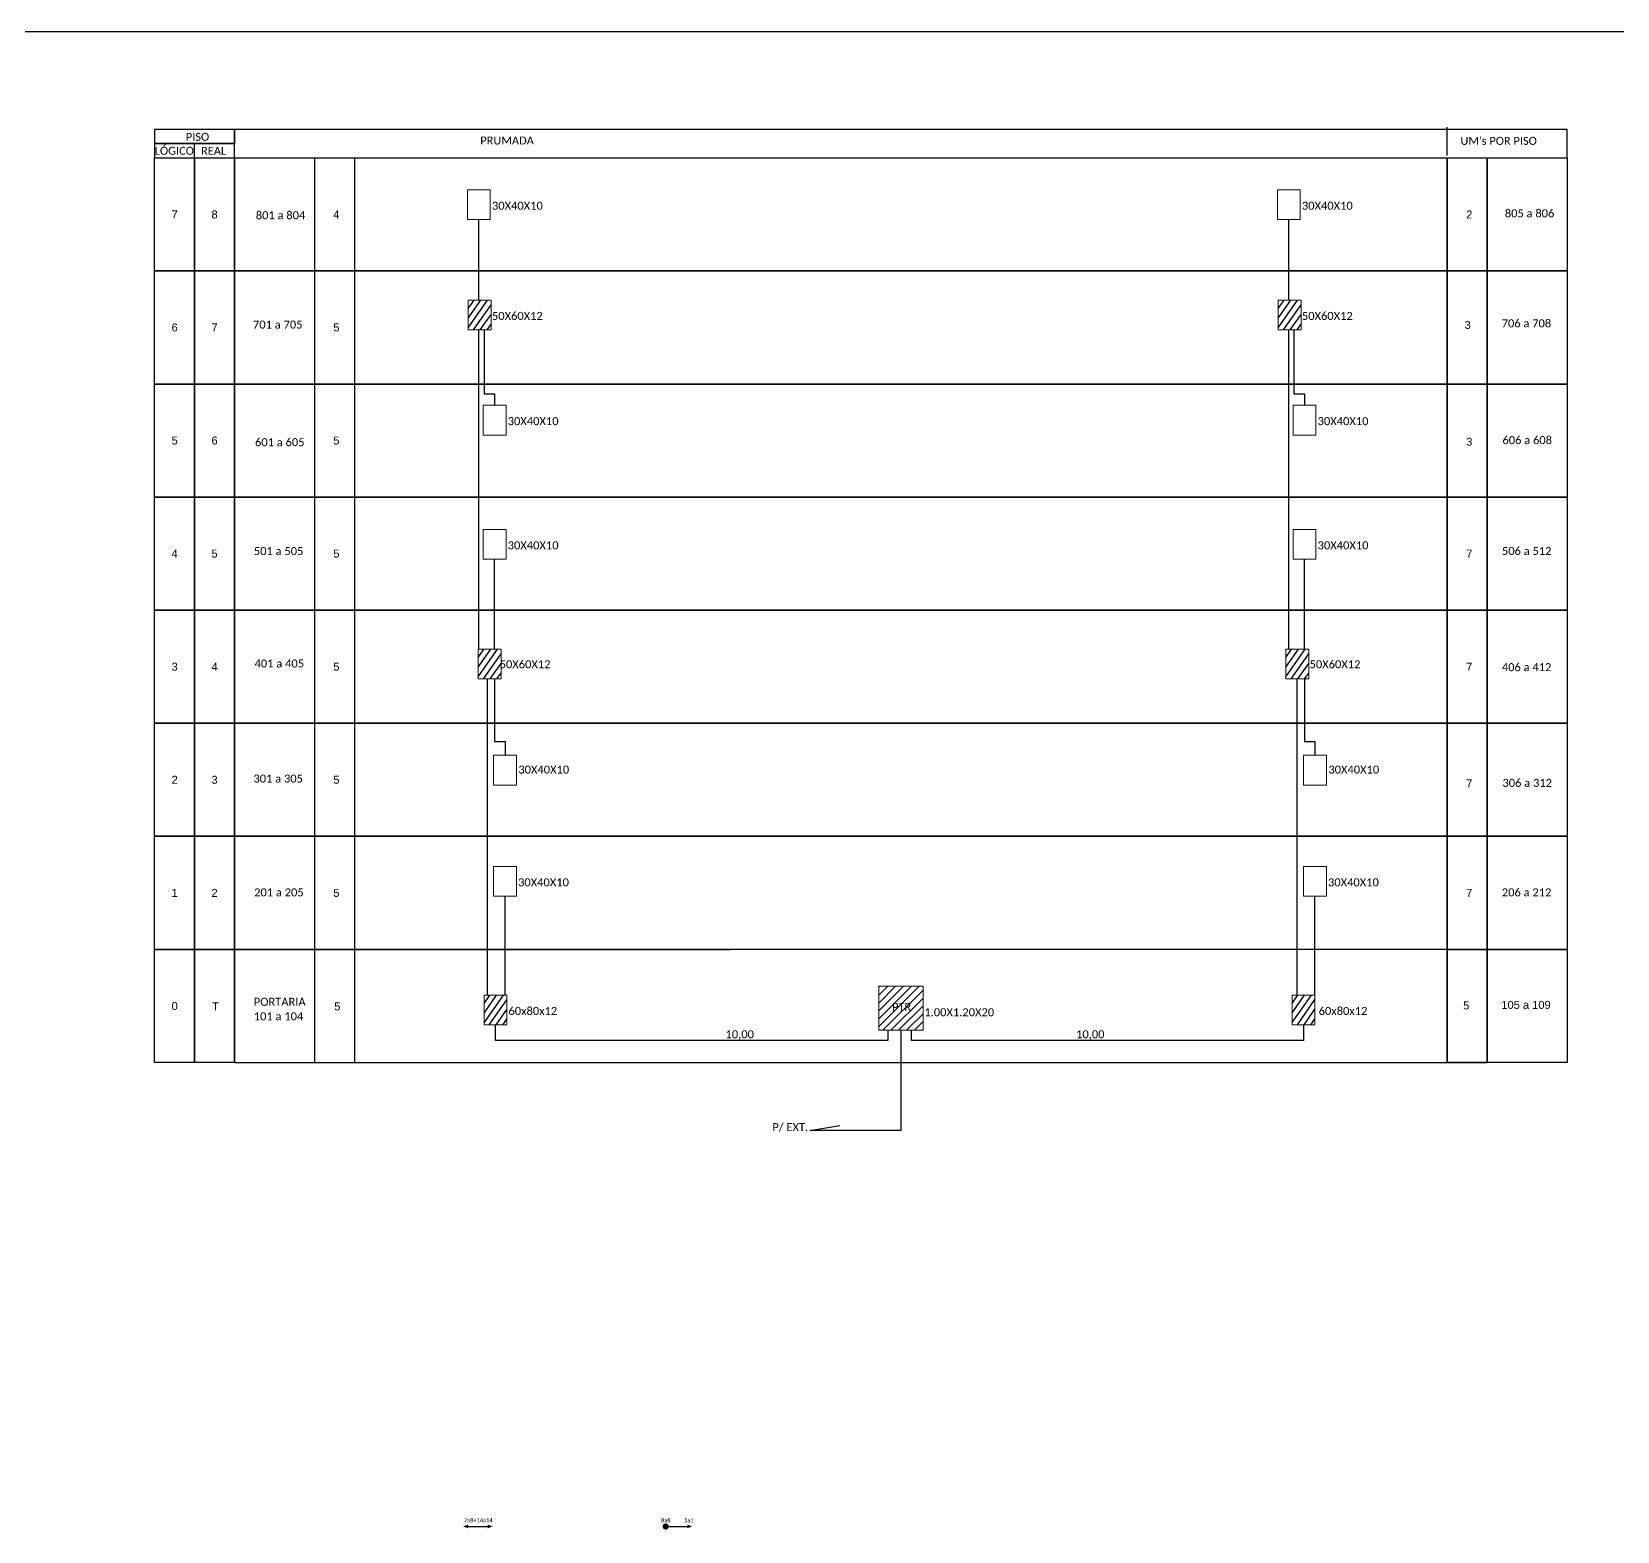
# Model space of a CAD drawing. Header units: metres. Extents: x -0.4 to 58.6, y 1.4 to 43.1.
# Drawn here: x 22.33 to 40.49, y 25.97 to 43.15 of the extents above; entities that cross this region are included whole.
import ezdxf
from ezdxf.enums import TextEntityAlignment as Align

# ---------------------------------------------------------------- set-up
doc = ezdxf.new("R2010")
doc.units = ezdxf.units.M
doc.layers.add('CDOE', color=1, linetype='Continuous')
doc.layers.add('SETA', color=7, linetype='Continuous')
doc.styles.add('ARIAL', font='arial.ttf')
doc.styles.get("Standard").update_dxf_attribs({"font": 'arial.ttf'})
doc.styles.add('WMF-Calibri0', font='calibri.ttf')

msp = doc.modelspace()

# ---------------------------------------------------------------- hatches: boundary and pattern name
at = {"linetype": 'Continuous'}
h = msp.add_hatch(dxfattribs=at)
h.set_pattern_fill('ANSI31', color=1, scale=0.020077, style=0)
h.set_pattern_definition([(45, (-59.307564, -24.336783), (-0.0450746, 0.0450746), [])])
h.paths.add_polyline_path([(32.284, 32.217), (32.03, 32.217), (32.03, 31.71), (32.538, 31.71), (32.538, 32.217)])
h.paths.add_polyline_path([(32.192, 31.923), (32.396, 31.923), (32.396, 32.034), (32.192, 32.034)], flags=24)
at = {"layer": 'CDOE', "linetype": 'Continuous'}
h = msp.add_hatch(dxfattribs=at)
h.set_pattern_fill('ANSI31', color=1, scale=0.02, angle=10, style=0)
h.set_pattern_definition([(55, (-9.844227, 5.15406), (-0.052016155, 0.0364221), [])])
h.paths.add_polyline_path([(27.592, 40.072), (27.33, 40.072), (27.33, 39.731), (27.592, 39.731)])
h.paths.add_polyline_path([(27.589, 39.829), (28.211, 39.829), (28.211, 39.969), (27.589, 39.969)], flags=9)
h = msp.add_hatch(dxfattribs=at)
h.set_pattern_fill('ANSI31', color=1, scale=0.02, angle=10, style=0)
h.set_pattern_definition([(55, (-0.5681, 5.15406), (-0.052016155, 0.0364221), [])])
h.paths.add_polyline_path([(36.868, 40.072), (36.606, 40.072), (36.606, 39.731), (36.868, 39.731)])
h.paths.add_polyline_path([(36.865, 39.829), (37.487, 39.829), (37.487, 39.969), (36.865, 39.969)], flags=9)
h = msp.add_hatch(dxfattribs=at)
h.set_pattern_fill('ANSI31', color=1, scale=0.02, angle=10, style=0)
h.set_pattern_definition([(55, (-9.7316, 1.1567), (-0.052016155, 0.0364221), [])])
h.paths.add_polyline_path([(27.705, 36.075), (27.443, 36.075), (27.443, 35.734), (27.705, 35.734)])
h.paths.add_polyline_path([(27.702, 35.832), (28.324, 35.832), (28.324, 35.971), (27.702, 35.971)], flags=9)
h = msp.add_hatch(dxfattribs=at)
h.set_pattern_fill('ANSI31', color=1, scale=0.02, angle=10, style=0)
h.set_pattern_definition([(55, (-0.48103, 1.1567), (-0.052016155, 0.0364221), [])])
h.paths.add_polyline_path([(36.955, 36.075), (36.694, 36.075), (36.694, 35.734), (36.955, 35.734)])
h.paths.add_polyline_path([(36.952, 35.832), (37.575, 35.832), (37.575, 35.971), (36.952, 35.971)], flags=9)
h = msp.add_hatch(dxfattribs=at)
h.set_pattern_fill('ANSI31', color=1, scale=0.02, angle=10, style=0)
h.set_pattern_definition([(55, (-9.66418, -2.804413), (-0.052016155, 0.0364221), [])])
h.paths.add_polyline_path([(27.772, 32.114), (27.51, 32.114), (27.51, 31.773), (27.772, 31.773)])
h.paths.add_polyline_path([(27.769, 31.871), (28.391, 31.871), (28.391, 32.01), (27.769, 32.01)], flags=9)
h = msp.add_hatch(dxfattribs=at)
h.set_pattern_fill('ANSI31', color=1, scale=0.02, angle=10, style=0)
h.set_pattern_definition([(55, (-0.409874, -2.804413), (-0.052016155, 0.0364221), [])])
h.paths.add_polyline_path([(37.027, 32.114), (36.765, 32.114), (36.765, 31.773), (37.027, 31.773)])
h.paths.add_polyline_path([(37.024, 31.871), (37.646, 31.871), (37.646, 32.01), (37.024, 32.01)], flags=9)

# ---------------------------------------------------------------- linework, layer by layer
for p, q in [((23.738, 41.701), (24.195, 41.701)), ((24.195, 41.701), (24.653, 41.701)), ((24.195, 40.406), (24.195, 41.701)), ((24.195, 41.701), (24.653, 41.701)), ((24.653, 41.701), (24.653, 40.406)), ((24.653, 41.701), (38.542, 41.701)), ((24.653, 40.406), (24.653, 41.701)), ((24.653, 41.701), (38.542, 41.701)), ((38.542, 41.701), (38.542, 40.406)), ((24.653, 40.406), (24.195, 40.406)), ((24.195, 40.406), (24.653, 40.406)), ((24.195, 39.111), (24.195, 40.406)), ((38.542, 40.406), (24.653, 40.406)), ((24.653, 40.406), (24.653, 39.111)), ((24.653, 40.406), (38.542, 40.406)), ((24.653, 39.111), (24.653, 40.406)), ((38.542, 40.406), (38.542, 39.111)), ((24.195, 39.111), (24.653, 39.111)), ((24.195, 37.816), (24.195, 39.111)), ((24.653, 39.111), (24.195, 39.111)), ((24.653, 39.111), (24.653, 37.816)), ((24.653, 39.111), (38.542, 39.111)), ((24.653, 37.816), (24.653, 39.111)), ((38.542, 39.111), (24.653, 39.111)), ((38.542, 39.111), (38.542, 37.816)), ((24.195, 37.816), (24.653, 37.816)), ((24.195, 36.521), (24.195, 37.816)), ((24.653, 37.816), (24.195, 37.816)), ((24.653, 37.816), (24.653, 36.521)), ((24.653, 37.816), (38.542, 37.816)), ((24.653, 36.521), (24.653, 37.816)), ((38.542, 37.816), (24.653, 37.816)), ((38.542, 37.816), (38.542, 36.521)), ((24.195, 36.521), (24.653, 36.521)), ((24.195, 35.226), (24.195, 36.521)), ((24.653, 36.521), (24.195, 36.521)), ((24.653, 36.521), (24.653, 35.226)), ((24.653, 36.521), (38.542, 36.521)), ((24.653, 35.226), (24.653, 36.521)), ((38.542, 36.521), (24.653, 36.521)), ((38.542, 36.521), (38.542, 35.226)), ((24.653, 35.226), (24.195, 35.226)), ((38.542, 35.226), (24.653, 35.226)), ((24.195, 33.932), (24.653, 33.932)), ((24.195, 32.637), (24.195, 33.932)), ((24.653, 33.932), (24.653, 32.637)), ((24.653, 33.932), (30.28, 33.932)), ((24.653, 32.637), (24.653, 33.932)), ((30.28, 33.932), (38.542, 33.932)), ((38.542, 33.932), (38.542, 32.637)), ((24.195, 32.637), (24.653, 32.637)), ((24.195, 31.342), (24.195, 32.637)), ((24.653, 32.637), (24.195, 32.637)), ((24.653, 32.637), (24.653, 31.342)), ((24.653, 32.637), (30.324, 32.637)), ((24.653, 31.342), (24.653, 32.637)), ((30.535, 32.637), (24.653, 32.637)), ((38.542, 32.637), (30.535, 32.637)), ((38.542, 32.637), (38.542, 31.342)), ((24.653, 31.342), (24.195, 31.342))]:
    msp.add_line(p, q)
at = {"color": 7}
msp.add_lwpolyline([(-0.39, 1.446), (58.648, 1.446), (58.648, 43.145), (-0.39, 43.145)], close=True, dxfattribs=at)
at = {"color": 0}
for points in [[(23.738, 41.864), (24.653, 41.864), (24.653, 42.026), (23.738, 42.026)], [(23.738, 41.701), (24.653, 41.701), (24.653, 41.864), (23.738, 41.864)]]:
    msp.add_lwpolyline(points, close=True, dxfattribs=at)
for points in [[(24.653, 41.701), (39.915, 41.701), (39.915, 42.026), (24.653, 42.026), (24.653, 42.026), (24.653, 41.864)], [(38.542, 41.729), (38.542, 42.054)], [(24.195, 41.701), (24.195, 41.864)], [(25.568, 41.701), (25.568, 31.342)], [(26.026, 41.701), (26.026, 31.342)], [(24.653, 31.342), (39, 31.342)]]:
    msp.add_lwpolyline(points)
for points in [[(23.738, 41.701), (24.195, 41.701), (24.195, 40.406), (23.738, 40.406)], [(38.542, 41.701), (39, 41.701), (39, 40.406), (38.542, 40.406)], [(39, 41.701), (39.915, 41.701), (39.915, 40.406), (39, 40.406)], [(23.738, 40.406), (24.195, 40.406), (24.195, 39.111), (23.738, 39.111)], [(38.542, 40.406), (39, 40.406), (39, 39.111), (38.542, 39.111)], [(39, 40.406), (39.915, 40.406), (39.915, 39.111), (39, 39.111)], [(23.738, 39.111), (24.195, 39.111), (24.195, 37.816), (23.738, 37.816)], [(38.542, 39.111), (39, 39.111), (39, 37.816), (38.542, 37.816)], [(39, 39.111), (39.915, 39.111), (39.915, 37.816), (39, 37.816)], [(23.738, 37.816), (24.195, 37.816), (24.195, 36.521), (23.738, 36.521)], [(38.542, 37.816), (39, 37.816), (39, 36.521), (38.542, 36.521)], [(39, 37.816), (39.915, 37.816), (39.915, 36.521), (39, 36.521)], [(23.738, 36.521), (24.195, 36.521), (24.195, 35.226), (23.738, 35.226)], [(38.542, 36.521), (39, 36.521), (39, 35.226), (38.542, 35.226)], [(39, 36.521), (39.915, 36.521), (39.915, 35.226), (39, 35.226)], [(23.738, 35.226), (24.195, 35.226), (24.195, 33.932), (23.738, 33.932)], [(24.195, 35.226), (24.653, 35.226), (24.653, 33.932), (24.195, 33.932)], [(24.653, 35.226), (38.542, 35.226), (38.542, 33.932), (24.653, 33.932)], [(38.542, 35.226), (39, 35.226), (39, 33.932), (38.542, 33.932)], [(39, 35.226), (39.915, 35.226), (39.915, 33.932), (39, 33.932)], [(23.738, 33.932), (24.195, 33.932), (24.195, 32.637), (23.738, 32.637)], [(38.542, 33.932), (39, 33.932), (39, 32.637), (38.542, 32.637)], [(39, 33.932), (39.915, 33.932), (39.915, 32.637), (39, 32.637)], [(23.738, 32.637), (24.195, 32.637), (24.195, 31.342), (23.738, 31.342)], [(38.542, 32.637), (39, 32.637), (39, 31.342), (38.542, 31.342)], [(39, 32.637), (39.915, 32.637), (39.915, 31.342), (39, 31.342)]]:
    msp.add_lwpolyline(points, close=True)
at = {"color": 0, "lineweight": 0}
for points in [[(27.32, 41.334), (27.582, 41.334), (27.582, 40.993), (27.32, 40.993)], [(36.596, 41.334), (36.858, 41.334), (36.858, 40.993), (36.596, 40.993)], [(27.5, 38.868), (27.762, 38.868), (27.762, 38.527), (27.5, 38.527)], [(36.776, 38.868), (37.038, 38.868), (37.038, 38.527), (36.776, 38.527)], [(27.5, 37.446), (27.762, 37.446), (27.762, 37.105), (27.5, 37.105)], [(36.776, 37.446), (37.038, 37.446), (37.038, 37.105), (36.776, 37.105)], [(27.62, 34.86), (27.882, 34.86), (27.882, 34.519), (27.62, 34.519)], [(36.896, 34.86), (37.158, 34.86), (37.158, 34.519), (36.896, 34.519)], [(27.62, 33.587), (27.882, 33.587), (27.882, 33.246), (27.62, 33.246)], [(36.896, 33.587), (37.158, 33.587), (37.158, 33.246), (36.896, 33.246)]]:
    msp.add_lwpolyline(points, close=True, dxfattribs=at)
at = {"color": 3}
for points in [[(27.451, 40.072), (27.451, 40.993)], [(36.727, 40.072), (36.727, 40.993)], [(27.451, 36.075), (27.451, 39.731)], [(27.51, 39.731), (27.51, 39), (27.631, 39), (27.631, 38.868)], [(36.727, 36.075), (36.727, 39.731)], [(36.786, 39.731), (36.786, 39), (36.907, 39), (36.907, 38.868)], [(27.631, 36.075), (27.631, 37.105)], [(36.907, 36.075), (36.907, 37.105)], [(27.548, 32.114), (27.548, 35.734)], [(27.631, 35.734), (27.631, 35.019), (27.751, 35.019), (27.751, 34.86)], [(36.824, 32.114), (36.824, 35.734)], [(36.907, 35.734), (36.907, 35.019), (37.027, 35.019), (37.027, 34.86)], [(27.751, 32.112), (27.751, 33.245)], [(37.027, 32.112), (37.027, 33.245)], [(32.133, 31.71), (32.133, 31.594), (27.641, 31.594), (27.641, 31.773)], [(32.284, 31.71), (32.284, 30.564), (31.241, 30.564)], [(36.896, 31.773), (36.896, 31.594), (32.404, 31.594), (32.404, 31.71)], [(31.241, 30.564), (31.584, 30.622)]]:
    msp.add_lwpolyline(points, dxfattribs=at)
at = {"color": 1, "lineweight": 0}
for points in [[(27.33, 40.072), (27.592, 40.072), (27.592, 39.731), (27.33, 39.731)], [(36.606, 40.072), (36.868, 40.072), (36.868, 39.731), (36.606, 39.731)], [(27.443, 36.075), (27.705, 36.075), (27.705, 35.734), (27.443, 35.734)], [(36.694, 36.075), (36.955, 36.075), (36.955, 35.734), (36.694, 35.734)], [(32.03, 32.217), (32.538, 32.217), (32.538, 31.71), (32.03, 31.71)], [(27.51, 32.114), (27.772, 32.114), (27.772, 31.773), (27.51, 31.773)], [(36.765, 32.114), (37.027, 32.114), (37.027, 31.773), (36.765, 31.773)]]:
    msp.add_lwpolyline(points, close=True, dxfattribs=at)
at = {"const_width": 0.0352, "elevation": 0.125}
msp.add_lwpolyline([(29.588, 26.046, -1), (29.593, 26.011, -1)], format="xyb", close=True, dxfattribs=at)
at = {"layer": 'SETA', "elevation": 0.125}
for points in [[(27.306, 26.029), (27.574, 26.029)], [(29.59, 26.029), (29.859, 26.029)]]:
    msp.add_lwpolyline(points, dxfattribs=at)
at = {"layer": 'SETA'}
for points in [[(27.327, 26.05, 0.125), (27.27, 26.029, 0.125), (27.327, 26.008, 0.125)], [(27.553, 26.05, 0.125), (27.61, 26.029, 0.125), (27.553, 26.008, 0.125)], [(29.837, 26.05, 0.125), (29.894, 26.029, 0.125), (29.837, 26.008, 0.125)]]:
    msp.add_solid(points, dxfattribs=at)

# ---------------------------------------------------------------- texts
at = {"color": 0, "style": 'WMF-Calibri0'}
for s, height, p in [('     PISO', 0.091, (23.934, 41.896)), ('  LÓGICO', 0.091, (23.675, 41.736)), ('    REAL', 0.091, (24.141, 41.736)), ('PRUMADA', 0.091, (27.467, 41.854)), ("UM's POR PISO", 0.09096, (38.693, 41.85))]:
    msp.add_text(s, height=height, dxfattribs=at).set_placement(p)
for s, height, style, p in [('801 a 804', 0.0916, 'WMF-Calibri0', (24.896, 40.998)), ('30X40X10', 0.0916, 'WMF-Calibri0', (27.601, 41.107)), ('30X40X10', 0.0916, 'WMF-Calibri0', (36.877, 41.107)), ('805 a 806', 0.0916, 'WMF-Calibri0', (39.201, 41.02)), ('701 a 705', 0.0916, 'WMF-Calibri0', (24.864, 39.746)), ('50X60X12', 0.0916, 'WMF-Calibri0', (27.601, 39.845)), ('50X60X12', 0.0916, 'WMF-Calibri0', (36.877, 39.845)), ('706 a 708', 0.0916, 'WMF-Calibri0', (39.165, 39.76)), ('30X40X10', 0.0916, 'WMF-Calibri0', (27.781, 38.64)), ('30X40X10', 0.0916, 'WMF-Calibri0', (37.057, 38.64)), ('606 a 608', 0.0916, 'WMF-Calibri0', (39.174, 38.423)), ('601 a 605', 0.0916, 'WMF-Calibri0', (24.887, 38.399)), ('501 a 505', 0.0916, 'WMF-Calibri0', (24.874, 37.152)), ('30X40X10', 0.0916, 'WMF-Calibri0', (27.781, 37.218)), ('30X40X10', 0.0916, 'WMF-Calibri0', (37.057, 37.218)), ('506 a 512', 0.0916, 'WMF-Calibri0', (39.168, 37.154)), ('401 a 405', 0.0916, 'WMF-Calibri0', (24.882, 35.865)), ('50X60X12', 0.0916, 'WMF-Calibri0', (27.689, 35.856)), ('50X60X12', 0.0916, 'WMF-Calibri0', (36.965, 35.856)), ('406 a 412', 0.0916, 'WMF-Calibri0', (39.167, 35.823)), ('30X40X10', 0.0916, 'WMF-Calibri0', (27.903, 34.65)), ('30X40X10', 0.0916, 'WMF-Calibri0', (37.18, 34.65)), ('301 a 305', 0.0916, 'WMF-Calibri0', (24.869, 34.547)), ('306 a 312', 0.0916, 'WMF-Calibri0', (39.174, 34.498)), ('30X40X10', 0.0916, 'WMF-Calibri0', (27.9, 33.359)), ('30X40X10', 0.0916, 'WMF-Calibri0', (37.176, 33.359)), ('201 a 205', 0.0916, 'WMF-Calibri0', (24.877, 33.244)), ('206 a 212', 0.0916, 'WMF-Calibri0', (39.167, 33.244)), ('PORTARIA', 0.0916, 'WMF-Calibri0', (24.873, 31.991)), ('60x80x12', 0.0916, 'WMF-Calibri0', (27.79, 31.886)), ('PTR', 0.0916, 'WMF-Calibri0', (32.182, 31.933)), ('1.00X1.20X20', 0.09163, 'WMF-Calibri0', (32.553, 31.871)), ('60x80x12', 0.0916, 'WMF-Calibri0', (37.069, 31.886)), ('105 a 109', 0.091, 'ARIAL', (39.161, 31.956)), ('101 a 104', 0.0916, 'WMF-Calibri0', (24.873, 31.825)), ('10,00', 0.0916, 'WMF-Calibri0', (30.276, 31.619)), ('10,00', 0.0916, 'WMF-Calibri0', (34.291, 31.619)), ('P/ EXT.', 0.0916, 'WMF-Calibri0', (30.812, 30.556))]:
    msp.add_text(s, height=height, dxfattribs=dict(style=style)).set_placement(p)
at = {"char_height": 0.0468, "width": 0.79119, "attachment_point": 5}
for s, insert in [('\\C7;\\fCalibri|b0|i0|c0|p34;7a8+14a14', (27.444, 26.1, 0.125)), ('\\C7;\\fCalibri|b0|i0|c0|p34;8a8', (29.592, 26.1, 0.125)), ('\\C7;\\fCalibri|b0|i0|c0|p34;1a1', (29.855, 26.1, 0.125))]:
    msp.add_mtext(s, dxfattribs=dict(at, insert=insert))
at = {"style": 'ARIAL', "flags": 12}
for tag, text, p in [('7', 'XX', (23.967, 41.053)), ('8', '7', (24.424, 41.053)), ('4', '7', (25.819, 41.053)), ('2', 'XX', (38.794, 41.053)), ('6', 'XX', (23.967, 39.759)), ('7', 'XX', (24.424, 39.759)), ('5', 'XX', (25.819, 39.759)), ('3', 'XX', (38.776, 39.788)), ('5', 'XX', (23.967, 38.464)), ('6', 'XX', (24.424, 38.464)), ('5', 'XX', (25.819, 38.464)), ('3', 'XX', (38.794, 38.45)), ('4', 'XX', (23.967, 37.169)), ('5', 'XX', (24.424, 37.169)), ('5', 'XX', (25.819, 37.169)), ('7', 'XX', (38.794, 37.169)), ('3', 'XX', (23.967, 35.874)), ('4', 'XX', (24.424, 35.874)), ('5', 'XX', (25.819, 35.874)), ('7', 'XX', (38.794, 35.874)), ('2', 'XX', (23.967, 34.579)), ('3', 'XX', (24.424, 34.579)), ('5', 'XX', (25.819, 34.579)), ('7', 'XX', (38.794, 34.538)), ('1', 'XX', (23.967, 33.284)), ('2', 'XX', (24.424, 33.284)), ('5', 'XX', (25.819, 33.284)), ('7', '0', (38.794, 33.284)), ('0', 'XX', (23.967, 31.989)), ('T', 'XX', (24.435, 31.984)), ('5', 'XX', (25.83, 31.984)), ('5', 'XX', (38.759, 31.995))]:
    msp.add_attdef(tag, text=text, height=0.091, dxfattribs=at).set_placement(p, align=Align.MIDDLE_CENTER)

doc.saveas('drawing.dxf')
